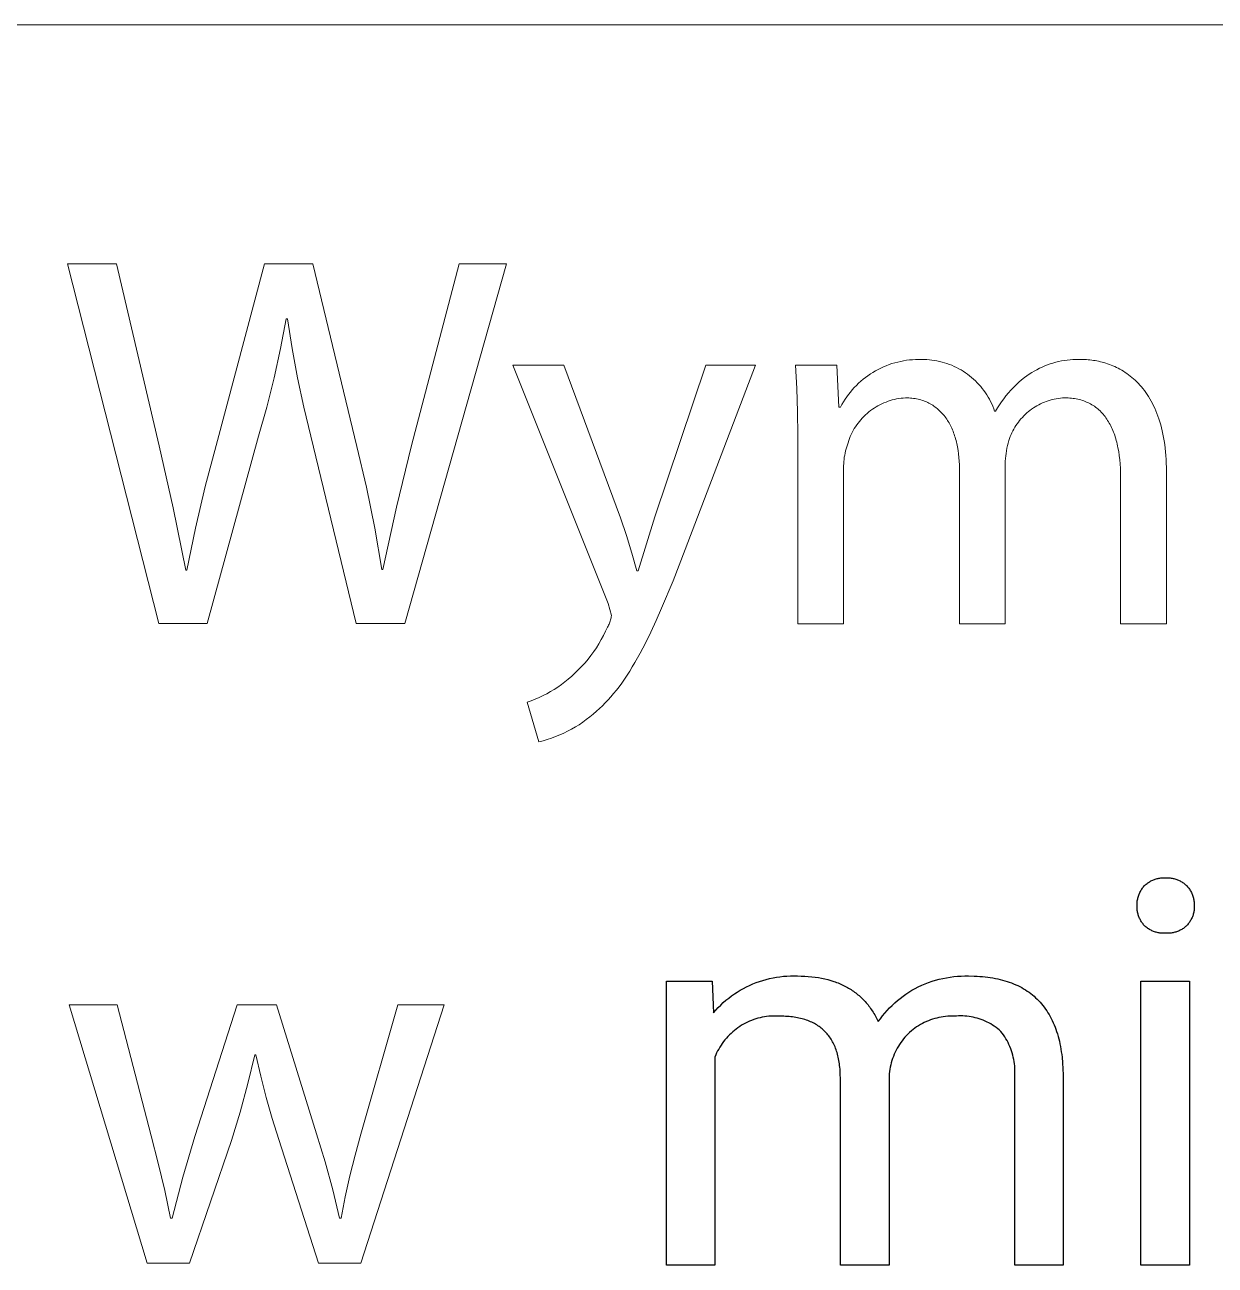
# Model space of a CAD drawing. Header units: millimetres. Extents: x 0 to 4030, y 0 to 2816.
# Drawn here: x 3694.8 to 3784.8, y 356.8 to 450.5 of the extents above; entities that cross this region are included whole.
import ezdxf

# ---------------------------------------------------------------- set-up
doc = ezdxf.new("R2010")
doc.units = ezdxf.units.MM
doc.header["$MEASUREMENT"] = 0
doc.layers.add('Domyślny', color=7, linetype='Continuous', true_color=0x000000)

msp = doc.modelspace()

# ---------------------------------------------------------------- linework, layer by layer
at = {"layer": 'Domyślny', "color": 18, "lineweight": 15, "true_color": 0x000000}
for p, q in [((4026.418, 450.533), (2507.181, 450.533)), ((3704.965, 405.279), (3698.054, 432.469)), ((3698.054, 432.469), (3701.771, 432.469)), ((3701.771, 432.469), (3704.992, 418.713)), ((3709.313, 418.753), (3712.95, 432.469)), ((3712.95, 432.469), (3716.614, 432.469)), ((3716.614, 432.469), (3719.929, 418.673)), ((3731.256, 432.469), (3723.553, 405.279)), ((3724.076, 418.753), (3727.659, 432.469)), ((3727.659, 432.469), (3731.256, 432.469)), ((3714.601, 428.308), (3714.168, 426.074)), ((3714.695, 428.308), (3714.601, 428.308)), ((3715.039, 426.076), (3714.695, 428.308)), ((3714.168, 426.074), (3713.674, 423.851)), ((3715.446, 423.854), (3715.039, 426.076)), ((3738.937, 406.809), (3731.716, 424.806)), ((3731.716, 424.806), (3735.582, 424.806)), ((3735.582, 424.806), (3739.863, 413.264)), ((3742.453, 413.345), (3746.331, 424.806)), ((3750.076, 424.806), (3744.761, 410.889)), ((3746.331, 424.806), (3750.076, 424.806)), ((3753.199, 423.051), (3753.101, 424.812)), ((3753.101, 424.812), (3756.214, 424.812)), ((3756.214, 424.812), (3756.362, 421.645)), ((3759.547, 424.591), (3759.754, 424.686)), ((3759.754, 424.686), (3759.963, 424.773)), ((3759.963, 424.773), (3760.176, 424.853)), ((3760.176, 424.853), (3760.391, 424.926)), ((3760.391, 424.926), (3760.609, 424.992)), ((3760.609, 424.992), (3760.828, 425.05)), ((3760.828, 425.05), (3761.049, 425.101)), ((3761.049, 425.101), (3761.272, 425.144)), ((3761.272, 425.144), (3761.497, 425.179)), ((3761.497, 425.179), (3761.722, 425.207)), ((3761.722, 425.207), (3761.948, 425.227)), ((3761.948, 425.227), (3762.175, 425.24)), ((3762.175, 425.24), (3762.402, 425.245)), ((3762.402, 425.245), (3762.629, 425.242)), ((3762.629, 425.242), (3762.825, 425.241)), ((3762.825, 425.241), (3763.02, 425.234)), ((3763.02, 425.234), (3763.215, 425.22)), ((3763.215, 425.22), (3763.409, 425.199)), ((3763.409, 425.199), (3763.602, 425.172)), ((3763.602, 425.172), (3763.794, 425.138)), ((3763.794, 425.138), (3763.986, 425.098)), ((3763.986, 425.098), (3764.175, 425.051)), ((3764.175, 425.051), (3764.363, 424.997)), ((3764.363, 424.997), (3764.549, 424.938)), ((3764.549, 424.938), (3764.733, 424.872)), ((3764.733, 424.872), (3764.914, 424.8)), ((3764.914, 424.8), (3765.093, 424.722)), ((3765.093, 424.722), (3765.269, 424.637)), ((3765.269, 424.637), (3765.443, 424.547)), ((3771.533, 424.573), (3771.732, 424.667)), ((3771.732, 424.667), (3771.934, 424.754)), ((3771.934, 424.754), (3772.14, 424.835)), ((3772.14, 424.835), (3772.347, 424.908)), ((3772.347, 424.908), (3772.557, 424.975)), ((3772.557, 424.975), (3772.77, 425.034)), ((3772.77, 425.034), (3772.984, 425.087)), ((3772.984, 425.087), (3773.2, 425.132)), ((3773.2, 425.132), (3773.417, 425.169)), ((3773.417, 425.169), (3773.635, 425.2)), ((3773.635, 425.2), (3773.854, 425.223)), ((3773.854, 425.223), (3774.074, 425.239)), ((3774.074, 425.239), (3774.294, 425.247)), ((3774.294, 425.247), (3774.515, 425.248)), ((3774.515, 425.248), (3774.735, 425.242)), ((3774.735, 425.242), (3774.856, 425.241)), ((3774.856, 425.241), (3774.98, 425.237)), ((3774.98, 425.237), (3775.105, 425.23)), ((3775.105, 425.23), (3775.231, 425.221)), ((3775.231, 425.221), (3775.359, 425.21)), ((3775.359, 425.21), (3775.488, 425.195)), ((3775.488, 425.195), (3775.618, 425.177)), ((3775.618, 425.177), (3775.75, 425.157)), ((3775.75, 425.157), (3775.882, 425.133)), ((3775.882, 425.133), (3776.015, 425.106)), ((3776.015, 425.106), (3776.148, 425.076)), ((3776.148, 425.076), (3776.282, 425.042)), ((3776.282, 425.042), (3776.417, 425.005)), ((3776.417, 425.005), (3776.552, 424.965)), ((3776.552, 424.965), (3776.687, 424.921)), ((3776.687, 424.921), (3776.822, 424.874)), ((3776.822, 424.874), (3776.957, 424.822)), ((3776.957, 424.822), (3777.092, 424.767)), ((3777.092, 424.767), (3777.227, 424.708)), ((3777.227, 424.708), (3777.361, 424.646)), ((3777.361, 424.646), (3777.495, 424.579)), ((3713.674, 423.851), (3713.121, 421.643)), ((3715.918, 421.645), (3715.446, 423.854)), ((3758.033, 423.597), (3758.207, 423.743)), ((3758.207, 423.743), (3758.385, 423.883)), ((3758.385, 423.883), (3758.569, 424.018)), ((3758.569, 424.018), (3758.756, 424.146)), ((3758.756, 424.146), (3758.948, 424.267)), ((3758.948, 424.267), (3759.144, 424.382)), ((3759.144, 424.382), (3759.344, 424.49)), ((3759.344, 424.49), (3759.547, 424.591)), ((3765.443, 424.547), (3765.613, 424.451)), ((3765.613, 424.451), (3765.779, 424.35)), ((3765.779, 424.35), (3765.942, 424.242)), ((3765.942, 424.242), (3766.102, 424.129)), ((3766.102, 424.129), (3766.257, 424.011)), ((3766.257, 424.011), (3766.409, 423.888)), ((3766.409, 423.888), (3766.556, 423.759)), ((3766.556, 423.759), (3766.698, 423.626)), ((3769.979, 423.516), (3770.193, 423.698)), ((3770.193, 423.698), (3770.413, 423.873)), ((3770.413, 423.873), (3770.59, 424.005)), ((3770.59, 424.005), (3770.771, 424.131)), ((3770.771, 424.131), (3770.955, 424.251)), ((3770.955, 424.251), (3771.144, 424.365)), ((3771.144, 424.365), (3771.337, 424.472)), ((3771.337, 424.472), (3771.533, 424.573)), ((3777.495, 424.579), (3777.628, 424.508)), ((3777.628, 424.508), (3777.761, 424.432)), ((3777.761, 424.432), (3777.893, 424.353)), ((3777.893, 424.353), (3778.023, 424.269)), ((3778.023, 424.269), (3778.153, 424.181)), ((3778.153, 424.181), (3778.282, 424.088)), ((3778.282, 424.088), (3778.409, 423.991)), ((3778.409, 423.991), (3778.534, 423.889)), ((3778.534, 423.889), (3778.659, 423.782)), ((3778.659, 423.782), (3778.781, 423.671)), ((3753.252, 421.288), (3753.199, 423.051)), ((3757.104, 422.603), (3757.244, 422.782)), ((3757.244, 422.782), (3757.391, 422.955)), ((3757.391, 422.955), (3757.543, 423.124)), ((3757.543, 423.124), (3757.701, 423.287)), ((3757.701, 423.287), (3757.864, 423.445)), ((3757.864, 423.445), (3758.033, 423.597)), ((3766.698, 423.626), (3766.836, 423.488)), ((3766.836, 423.488), (3766.969, 423.345)), ((3766.969, 423.345), (3767.098, 423.198)), ((3767.098, 423.198), (3767.221, 423.046)), ((3767.221, 423.046), (3767.339, 422.89)), ((3767.339, 422.89), (3767.452, 422.731)), ((3769.189, 422.717), (3769.376, 422.927)), ((3769.376, 422.927), (3769.571, 423.13)), ((3769.571, 423.13), (3769.772, 423.326)), ((3769.772, 423.326), (3769.979, 423.516)), ((3778.781, 423.671), (3778.902, 423.554)), ((3778.902, 423.554), (3779.021, 423.433)), ((3779.021, 423.433), (3779.138, 423.306)), ((3779.138, 423.306), (3779.252, 423.175)), ((3779.252, 423.175), (3779.365, 423.038)), ((3779.365, 423.038), (3779.475, 422.896)), ((3779.475, 422.896), (3779.583, 422.749)), ((3779.583, 422.749), (3779.688, 422.596)), ((3756.496, 421.645), (3756.605, 421.845)), ((3756.605, 421.845), (3756.72, 422.041)), ((3756.72, 422.041), (3756.841, 422.232)), ((3756.841, 422.232), (3756.969, 422.42)), ((3756.969, 422.42), (3757.104, 422.603)), ((3759.48, 421.822), (3759.332, 421.743)), ((3759.631, 421.896), (3759.48, 421.822)), ((3759.784, 421.964), (3759.631, 421.896)), ((3759.939, 422.027), (3759.784, 421.964)), ((3760.097, 422.085), (3759.939, 422.027)), ((3760.256, 422.137), (3760.097, 422.085)), ((3760.417, 422.183), (3760.256, 422.137)), ((3760.58, 422.224), (3760.417, 422.183)), ((3760.743, 422.26), (3760.58, 422.224)), ((3760.908, 422.289), (3760.743, 422.26)), ((3761.074, 422.313), (3760.908, 422.289)), ((3761.241, 422.331), (3761.074, 422.313)), ((3761.408, 422.343), (3761.241, 422.331)), ((3761.534, 422.341), (3761.408, 422.343)), ((3761.658, 422.336), (3761.534, 422.341)), ((3761.781, 422.328), (3761.658, 422.336)), ((3761.901, 422.317), (3761.781, 422.328)), ((3762.019, 422.302), (3761.901, 422.317)), ((3762.135, 422.284), (3762.019, 422.302)), ((3762.249, 422.264), (3762.135, 422.284)), ((3762.362, 422.24), (3762.249, 422.264)), ((3762.472, 422.213), (3762.362, 422.24)), ((3762.581, 422.182), (3762.472, 422.213)), ((3762.687, 422.149), (3762.581, 422.182)), ((3762.791, 422.113), (3762.687, 422.149)), ((3762.894, 422.074), (3762.791, 422.113)), ((3762.994, 422.033), (3762.894, 422.074)), ((3763.093, 421.988), (3762.994, 422.033)), ((3763.189, 421.94), (3763.093, 421.988)), ((3763.284, 421.89), (3763.189, 421.94)), ((3763.376, 421.837), (3763.284, 421.89)), ((3763.467, 421.781), (3763.376, 421.837)), ((3767.452, 422.731), (3767.559, 422.568)), ((3767.559, 422.568), (3767.66, 422.401)), ((3767.66, 422.401), (3767.756, 422.231)), ((3767.756, 422.231), (3767.846, 422.057)), ((3767.846, 422.057), (3767.93, 421.881)), ((3767.93, 421.881), (3768.008, 421.702)), ((3768.366, 421.58), (3768.515, 421.818)), ((3768.515, 421.818), (3768.672, 422.052)), ((3768.672, 422.052), (3768.837, 422.279)), ((3768.837, 422.279), (3769.009, 422.501)), ((3769.009, 422.501), (3769.189, 422.717)), ((3771.483, 421.818), (3771.345, 421.743)), ((3771.622, 421.889), (3771.483, 421.818)), ((3771.765, 421.954), (3771.622, 421.889)), ((3771.909, 422.015), (3771.765, 421.954)), ((3772.055, 422.071), (3771.909, 422.015)), ((3772.203, 422.122), (3772.055, 422.071)), ((3772.353, 422.168), (3772.203, 422.122)), ((3772.504, 422.209), (3772.353, 422.168)), ((3772.657, 422.244), (3772.504, 422.209)), ((3772.811, 422.274), (3772.657, 422.244)), ((3772.965, 422.3), (3772.811, 422.274)), ((3773.121, 422.319), (3772.965, 422.3)), ((3773.277, 422.334), (3773.121, 422.319)), ((3773.433, 422.343), (3773.277, 422.334)), ((3773.567, 422.341), (3773.433, 422.343)), ((3773.698, 422.336), (3773.567, 422.341)), ((3773.827, 422.328), (3773.698, 422.336)), ((3773.954, 422.317), (3773.827, 422.328)), ((3774.079, 422.302), (3773.954, 422.317)), ((3774.201, 422.284), (3774.079, 422.302)), ((3774.322, 422.263), (3774.201, 422.284)), ((3774.44, 422.238), (3774.322, 422.263)), ((3774.556, 422.211), (3774.44, 422.238)), ((3774.67, 422.18), (3774.556, 422.211)), ((3774.781, 422.146), (3774.67, 422.18)), ((3774.891, 422.109), (3774.781, 422.146)), ((3774.998, 422.069), (3774.891, 422.109)), ((3775.103, 422.026), (3774.998, 422.069)), ((3775.206, 421.979), (3775.103, 422.026)), ((3775.307, 421.93), (3775.206, 421.979)), ((3775.406, 421.878), (3775.307, 421.93)), ((3775.503, 421.822), (3775.406, 421.878)), ((3775.597, 421.764), (3775.503, 421.822)), ((3779.688, 422.596), (3779.79, 422.437)), ((3779.79, 422.437), (3779.89, 422.273)), ((3779.89, 422.273), (3779.987, 422.103)), ((3779.987, 422.103), (3780.08, 421.928)), ((3780.08, 421.928), (3780.171, 421.747)), ((3713.121, 421.643), (3712.508, 419.451)), ((3716.453, 419.451), (3715.918, 421.645)), ((3753.262, 419.525), (3753.252, 421.288)), ((3756.362, 421.645), (3756.496, 421.645)), ((3758.265, 420.938), (3758.149, 420.817)), ((3758.386, 421.054), (3758.265, 420.938)), ((3758.51, 421.167), (3758.386, 421.054)), ((3758.639, 421.274), (3758.51, 421.167)), ((3758.771, 421.378), (3758.639, 421.274)), ((3758.906, 421.476), (3758.771, 421.378)), ((3759.045, 421.57), (3758.906, 421.476)), ((3759.187, 421.659), (3759.045, 421.57)), ((3759.332, 421.743), (3759.187, 421.659)), ((3763.556, 421.723), (3763.467, 421.781)), ((3763.642, 421.662), (3763.556, 421.723)), ((3763.727, 421.598), (3763.642, 421.662)), ((3763.81, 421.532), (3763.727, 421.598)), ((3763.89, 421.463), (3763.81, 421.532)), ((3763.969, 421.391), (3763.89, 421.463)), ((3764.046, 421.317), (3763.969, 421.391)), ((3764.121, 421.241), (3764.046, 421.317)), ((3764.193, 421.162), (3764.121, 421.241)), ((3764.264, 421.081), (3764.193, 421.162)), ((3764.333, 420.997), (3764.264, 421.081)), ((3764.4, 420.911), (3764.333, 420.997)), ((3764.465, 420.823), (3764.4, 420.911)), ((3768.008, 421.702), (3768.08, 421.52)), ((3768.08, 421.52), (3768.145, 421.337)), ((3768.145, 421.337), (3768.226, 421.337)), ((3768.226, 421.337), (3768.366, 421.58)), ((3770.354, 420.983), (3770.245, 420.87)), ((3770.466, 421.092), (3770.354, 420.983)), ((3770.582, 421.198), (3770.466, 421.092)), ((3770.701, 421.299), (3770.582, 421.198)), ((3770.823, 421.397), (3770.701, 421.299)), ((3770.949, 421.49), (3770.823, 421.397)), ((3771.078, 421.579), (3770.949, 421.49)), ((3771.21, 421.663), (3771.078, 421.579)), ((3771.345, 421.743), (3771.21, 421.663)), ((3775.689, 421.703), (3775.597, 421.764)), ((3775.779, 421.638), (3775.689, 421.703)), ((3775.867, 421.571), (3775.779, 421.638)), ((3775.953, 421.501), (3775.867, 421.571)), ((3776.037, 421.428), (3775.953, 421.501)), ((3776.119, 421.352), (3776.037, 421.428)), ((3776.198, 421.273), (3776.119, 421.352)), ((3776.275, 421.191), (3776.198, 421.273)), ((3776.351, 421.107), (3776.275, 421.191)), ((3776.424, 421.02), (3776.351, 421.107)), ((3776.495, 420.93), (3776.424, 421.02)), ((3776.564, 420.837), (3776.495, 420.93)), ((3780.171, 421.747), (3780.258, 421.56)), ((3780.258, 421.56), (3780.342, 421.366)), ((3780.342, 421.366), (3780.422, 421.167)), ((3780.422, 421.167), (3780.499, 420.962)), ((3780.499, 420.962), (3780.571, 420.75)), ((3757.544, 420.016), (3757.46, 419.871)), ((3757.633, 420.158), (3757.544, 420.016)), ((3757.727, 420.297), (3757.633, 420.158)), ((3757.826, 420.433), (3757.727, 420.297)), ((3757.929, 420.565), (3757.826, 420.433)), ((3758.037, 420.693), (3757.929, 420.565)), ((3758.149, 420.817), (3758.037, 420.693)), ((3764.528, 420.733), (3764.465, 420.823)), ((3764.588, 420.64), (3764.528, 420.733)), ((3764.647, 420.545), (3764.588, 420.64)), ((3764.704, 420.448), (3764.647, 420.545)), ((3764.759, 420.349), (3764.704, 420.448)), ((3764.812, 420.248), (3764.759, 420.349)), ((3764.863, 420.144), (3764.812, 420.248)), ((3764.912, 420.039), (3764.863, 420.144)), ((3764.959, 419.932), (3764.912, 420.039)), ((3769.603, 419.984), (3769.529, 419.846)), ((3769.682, 420.12), (3769.603, 419.984)), ((3769.765, 420.252), (3769.682, 420.12)), ((3769.852, 420.382), (3769.765, 420.252)), ((3769.944, 420.509), (3769.852, 420.382)), ((3770.041, 420.633), (3769.944, 420.509)), ((3770.141, 420.753), (3770.041, 420.633)), ((3770.245, 420.87), (3770.141, 420.753)), ((3776.63, 420.741), (3776.564, 420.837)), ((3776.695, 420.643), (3776.63, 420.741)), ((3776.758, 420.541), (3776.695, 420.643)), ((3776.818, 420.438), (3776.758, 420.541)), ((3776.877, 420.331), (3776.818, 420.438)), ((3776.933, 420.222), (3776.877, 420.331)), ((3776.987, 420.11), (3776.933, 420.222)), ((3777.039, 419.996), (3776.987, 420.11)), ((3777.089, 419.878), (3777.039, 419.996)), ((3780.571, 420.75), (3780.64, 420.532)), ((3780.64, 420.532), (3780.705, 420.308)), ((3780.705, 420.308), (3780.766, 420.077)), ((3780.766, 420.077), (3780.823, 419.839)), ((3712.508, 419.451), (3708.629, 405.279)), ((3719.875, 405.279), (3716.453, 419.451)), ((3753.262, 405.272), (3753.262, 419.525)), ((3757.118, 419.107), (3757.066, 418.948)), ((3757.176, 419.264), (3757.118, 419.107)), ((3757.239, 419.42), (3757.176, 419.264)), ((3757.308, 419.573), (3757.239, 419.42)), ((3757.381, 419.723), (3757.308, 419.573)), ((3757.46, 419.871), (3757.381, 419.723)), ((3765.004, 419.822), (3764.959, 419.932)), ((3765.047, 419.711), (3765.004, 419.822)), ((3765.088, 419.598), (3765.047, 419.711)), ((3765.127, 419.483), (3765.088, 419.598)), ((3765.164, 419.366), (3765.127, 419.483)), ((3765.199, 419.248), (3765.164, 419.366)), ((3765.232, 419.127), (3765.199, 419.248)), ((3765.263, 419.005), (3765.232, 419.127)), ((3765.292, 418.881), (3765.263, 419.005)), ((3769.232, 419.122), (3769.176, 418.93)), ((3769.282, 419.271), (3769.232, 419.122)), ((3769.336, 419.418), (3769.282, 419.271)), ((3769.396, 419.563), (3769.336, 419.418)), ((3769.46, 419.705), (3769.396, 419.563)), ((3769.529, 419.846), (3769.46, 419.705)), ((3777.137, 419.759), (3777.089, 419.878)), ((3777.183, 419.636), (3777.137, 419.759)), ((3777.227, 419.512), (3777.183, 419.636)), ((3777.269, 419.384), (3777.227, 419.512)), ((3777.308, 419.254), (3777.269, 419.384)), ((3777.346, 419.122), (3777.308, 419.254)), ((3777.382, 418.987), (3777.346, 419.122)), ((3780.823, 419.839), (3780.876, 419.595)), ((3780.876, 419.595), (3780.924, 419.345)), ((3780.924, 419.345), (3780.967, 419.087)), ((3780.967, 419.087), (3781.006, 418.823)), ((3704.992, 418.713), (3706.06, 414.029)), ((3708.478, 415.631), (3709.313, 418.753)), ((3719.929, 418.673), (3720.656, 415.588)), ((3722.928, 414.07), (3724.076, 418.753)), ((3756.845, 418.17), (3756.814, 418.013)), ((3756.881, 418.326), (3756.845, 418.17)), ((3756.922, 418.481), (3756.881, 418.326)), ((3756.968, 418.635), (3756.922, 418.481)), ((3757.02, 418.787), (3756.968, 418.635)), ((3757.066, 418.948), (3757.02, 418.787)), ((3765.319, 418.756), (3765.292, 418.881)), ((3765.344, 418.629), (3765.319, 418.756)), ((3765.388, 418.37), (3765.344, 418.629)), ((3765.424, 418.105), (3765.388, 418.37)), ((3765.452, 417.834), (3765.424, 418.105)), ((3769.014, 418.147), (3768.989, 417.949)), ((3769.045, 418.345), (3769.014, 418.147)), ((3769.083, 418.541), (3769.045, 418.345)), ((3769.127, 418.736), (3769.083, 418.541)), ((3769.176, 418.93), (3769.127, 418.736)), ((3777.415, 418.85), (3777.382, 418.987)), ((3777.447, 418.71), (3777.415, 418.85)), ((3777.476, 418.568), (3777.447, 418.71)), ((3777.529, 418.276), (3777.476, 418.568)), ((3777.573, 417.975), (3777.529, 418.276)), ((3781.006, 418.823), (3781.04, 418.551)), ((3781.04, 418.551), (3781.069, 418.273)), ((3781.069, 418.273), (3781.093, 417.988)), ((3756.742, 417.376), (3756.737, 417.216)), ((3756.737, 417.216), (3756.738, 417.055)), ((3756.752, 417.536), (3756.742, 417.376)), ((3756.768, 417.696), (3756.752, 417.536)), ((3756.788, 417.855), (3756.768, 417.696)), ((3756.814, 418.013), (3756.788, 417.855)), ((3765.472, 417.557), (3765.452, 417.834)), ((3765.484, 417.275), (3765.472, 417.557)), ((3765.488, 416.988), (3765.484, 417.275)), ((3768.957, 417.55), (3768.951, 417.351)), ((3768.951, 417.351), (3768.951, 405.272)), ((3768.97, 417.75), (3768.957, 417.55)), ((3768.989, 417.949), (3768.97, 417.75)), ((3777.609, 417.664), (3777.573, 417.975)), ((3777.638, 417.344), (3777.609, 417.664)), ((3777.658, 417.015), (3777.638, 417.344)), ((3781.093, 417.988), (3781.112, 417.695)), ((3781.112, 417.695), (3781.125, 417.395)), ((3781.125, 417.395), (3781.134, 417.088)), ((3756.738, 417.055), (3756.738, 405.272)), ((3765.488, 405.272), (3765.488, 416.988)), ((3777.67, 416.677), (3777.658, 417.015)), ((3777.674, 416.331), (3777.67, 416.677)), ((3777.674, 405.272), (3777.674, 416.331)), ((3781.134, 417.088), (3781.136, 416.774)), ((3781.136, 416.774), (3781.136, 405.272)), ((3707.735, 412.485), (3708.478, 415.631)), ((3720.656, 415.588), (3721.287, 412.482)), ((3706.06, 414.029), (3707.005, 409.318)), ((3721.902, 409.359), (3722.928, 414.07)), ((3707.086, 409.318), (3707.735, 412.485)), ((3721.287, 412.482), (3721.821, 409.359)), ((3739.863, 413.264), (3740.312, 411.946)), ((3741.191, 409.278), (3742.453, 413.345)), ((3740.312, 411.946), (3740.728, 410.617)), ((3740.728, 410.617), (3741.111, 409.278)), ((3744.761, 410.889), (3743.84, 408.526)), ((3707.005, 409.318), (3707.086, 409.318)), ((3721.821, 409.359), (3721.902, 409.359)), ((3741.111, 409.278), (3741.191, 409.278)), ((3743.84, 408.526), (3742.977, 406.447)), ((3739.178, 405.883), (3738.937, 406.809)), ((3739.166, 405.801), (3739.178, 405.883)), ((3742.977, 406.447), (3742.562, 405.507)), ((3708.629, 405.279), (3704.965, 405.279)), ((3723.553, 405.279), (3719.875, 405.279)), ((3738.746, 404.701), (3738.896, 405.024)), ((3738.896, 405.024), (3738.935, 405.097)), ((3738.935, 405.097), (3738.972, 405.171)), ((3738.972, 405.171), (3739.006, 405.246)), ((3739.006, 405.246), (3739.037, 405.323)), ((3739.037, 405.323), (3739.065, 405.401)), ((3739.065, 405.401), (3739.091, 405.479)), ((3739.091, 405.479), (3739.114, 405.559)), ((3739.114, 405.559), (3739.134, 405.639)), ((3739.134, 405.639), (3739.152, 405.72)), ((3739.152, 405.72), (3739.166, 405.801)), ((3742.562, 405.507), (3742.154, 404.629)), ((3756.738, 405.272), (3753.262, 405.272)), ((3768.951, 405.272), (3765.488, 405.272)), ((3781.136, 405.272), (3777.674, 405.272)), ((3738.233, 403.764), (3738.414, 404.071)), ((3738.414, 404.071), (3738.585, 404.383)), ((3738.585, 404.383), (3738.746, 404.701)), ((3742.154, 404.629), (3741.753, 403.811)), ((3737.632, 402.881), (3737.842, 403.169)), ((3737.842, 403.169), (3738.042, 403.463)), ((3738.042, 403.463), (3738.233, 403.764)), ((3741.753, 403.811), (3741.356, 403.049)), ((3736.947, 402.061), (3737.184, 402.327)), ((3737.184, 402.327), (3737.413, 402.6)), ((3737.413, 402.6), (3737.632, 402.881)), ((3740.96, 402.342), (3740.762, 402.007)), ((3741.356, 403.049), (3740.96, 402.342)), ((3735.917, 401.078), (3736.187, 401.311)), ((3736.187, 401.311), (3736.448, 401.553)), ((3736.448, 401.553), (3736.702, 401.803)), ((3736.702, 401.803), (3736.947, 402.061)), ((3740.364, 401.375), (3740.164, 401.077)), ((3740.563, 401.685), (3740.364, 401.375)), ((3740.762, 402.007), (3740.563, 401.685)), ((3734.585, 400.144), (3734.864, 400.312)), ((3734.864, 400.312), (3735.137, 400.49)), ((3735.137, 400.49), (3735.404, 400.677)), ((3735.404, 400.677), (3735.664, 400.873)), ((3735.664, 400.873), (3735.917, 401.078)), ((3739.555, 400.249), (3739.349, 399.994)), ((3739.76, 400.514), (3739.555, 400.249)), ((3739.963, 400.79), (3739.76, 400.514)), ((3740.164, 401.077), (3739.963, 400.79)), ((3732.804, 399.347), (3733.111, 399.454)), ((3733.689, 396.354), (3732.804, 399.347)), ((3733.111, 399.454), (3733.415, 399.571)), ((3733.415, 399.571), (3733.715, 399.699)), ((3733.715, 399.699), (3734.01, 399.838)), ((3734.01, 399.838), (3734.3, 399.986)), ((3734.3, 399.986), (3734.585, 400.144)), ((3738.928, 399.514), (3738.714, 399.288)), ((3739.14, 399.749), (3738.928, 399.514)), ((3739.349, 399.994), (3739.14, 399.749)), ((3737.803, 398.441), (3737.547, 398.228)), ((3738.051, 398.662), (3737.803, 398.441)), ((3738.276, 398.863), (3738.051, 398.662)), ((3738.496, 399.071), (3738.276, 398.863)), ((3738.714, 399.288), (3738.496, 399.071)), ((3736.455, 397.469), (3736.167, 397.303)), ((3736.738, 397.644), (3736.455, 397.469)), ((3737.014, 397.83), (3736.738, 397.644)), ((3737.284, 398.024), (3737.014, 397.83)), ((3737.547, 398.228), (3737.284, 398.024)), ((3734.332, 396.526), (3734.012, 396.435)), ((3734.648, 396.629), (3734.332, 396.526)), ((3734.961, 396.743), (3734.648, 396.629)), ((3735.27, 396.867), (3734.961, 396.743)), ((3735.574, 397.002), (3735.27, 396.867)), ((3735.873, 397.147), (3735.574, 397.002)), ((3736.167, 397.303), (3735.873, 397.147)), ((3734.012, 396.435), (3733.689, 396.354)), ((3704.075, 356.958), (3698.184, 376.485)), ((3698.184, 376.485), (3701.821, 376.485)), ((3701.821, 376.485), (3704.384, 366.567)), ((3707.699, 366.527), (3710.893, 376.485)), ((3710.893, 376.485), (3713.872, 376.485)), ((3713.872, 376.485), (3716.892, 366.728)), ((3720.247, 366.688), (3723.025, 376.485)), ((3726.541, 376.485), (3720.247, 356.958)), ((3723.025, 376.485), (3726.541, 376.485)), ((3712.222, 372.7), (3711.706, 370.524)), ((3712.302, 372.7), (3712.222, 372.7)), ((3712.67, 371.08), (3712.302, 372.7)), ((3711.706, 370.524), (3711.115, 368.367)), ((3713.081, 369.469), (3712.67, 371.08)), ((3713.536, 367.871), (3713.081, 369.469)), ((3711.115, 368.367), (3710.45, 366.232)), ((3714.034, 366.285), (3713.536, 367.871)), ((3704.384, 366.567), (3704.928, 364.508)), ((3706.78, 363.455), (3707.699, 366.527)), ((3716.892, 366.728), (3717.535, 364.62)), ((3719.809, 365.12), (3720.247, 366.688)), ((3710.45, 366.232), (3707.296, 356.958)), ((3717.026, 356.958), (3714.034, 366.285)), ((3719.415, 363.541), (3719.809, 365.12)), ((3704.928, 364.508), (3705.42, 362.437)), ((3717.535, 364.62), (3718.116, 362.495)), ((3705.968, 360.353), (3706.78, 363.455)), ((3719.064, 361.952), (3719.415, 363.541)), ((3705.42, 362.437), (3705.86, 360.353)), ((3718.116, 362.495), (3718.637, 360.353)), ((3718.758, 360.353), (3719.064, 361.952)), ((3705.86, 360.353), (3705.968, 360.353)), ((3718.637, 360.353), (3718.758, 360.353)), ((3707.296, 356.958), (3704.075, 356.958)), ((3720.247, 356.958), (3717.026, 356.958))]:
    msp.add_line(p, q, dxfattribs=at)
at = {"layer": 'Domyślny'}
for p, q in [((3779.279, 385.22), (3779.322, 385.281)), ((3779.322, 385.281), (3779.366, 385.34)), ((3779.366, 385.34), (3779.412, 385.399)), ((3779.412, 385.399), (3779.46, 385.455)), ((3779.46, 385.455), (3779.511, 385.505)), ((3779.511, 385.505), (3779.563, 385.553)), ((3779.563, 385.553), (3779.617, 385.6)), ((3779.617, 385.6), (3779.672, 385.644)), ((3779.672, 385.644), (3779.729, 385.687)), ((3779.729, 385.687), (3779.788, 385.728)), ((3779.788, 385.728), (3779.847, 385.766)), ((3779.847, 385.766), (3779.909, 385.803)), ((3779.909, 385.803), (3779.971, 385.837)), ((3779.971, 385.837), (3780.035, 385.869)), ((3780.035, 385.869), (3780.099, 385.899)), ((3780.099, 385.899), (3780.165, 385.926)), ((3780.165, 385.926), (3780.231, 385.952)), ((3780.231, 385.952), (3780.299, 385.974)), ((3780.299, 385.974), (3780.367, 385.995)), ((3780.367, 385.995), (3780.436, 386.013)), ((3780.436, 386.013), (3780.505, 386.029)), ((3780.505, 386.029), (3780.575, 386.042)), ((3780.575, 386.042), (3780.645, 386.053)), ((3780.645, 386.053), (3780.716, 386.062)), ((3780.716, 386.062), (3780.787, 386.068)), ((3780.787, 386.068), (3780.858, 386.071)), ((3780.858, 386.071), (3780.929, 386.072)), ((3780.929, 386.072), (3781, 386.071)), ((3781, 386.071), (3781.071, 386.067)), ((3781.071, 386.067), (3781.142, 386.071)), ((3781.142, 386.071), (3781.214, 386.072)), ((3781.214, 386.072), (3781.285, 386.071)), ((3781.285, 386.071), (3781.357, 386.067)), ((3781.357, 386.067), (3781.428, 386.061)), ((3781.428, 386.061), (3781.499, 386.053)), ((3781.499, 386.053), (3781.569, 386.042)), ((3781.569, 386.042), (3781.64, 386.028)), ((3781.64, 386.028), (3781.709, 386.012)), ((3781.709, 386.012), (3781.778, 385.994)), ((3781.778, 385.994), (3781.847, 385.974)), ((3781.847, 385.974), (3781.914, 385.951)), ((3781.914, 385.951), (3781.981, 385.925)), ((3781.981, 385.925), (3782.047, 385.898)), ((3782.047, 385.898), (3782.112, 385.868)), ((3782.112, 385.868), (3782.176, 385.836)), ((3782.176, 385.836), (3782.239, 385.802)), ((3782.239, 385.802), (3782.3, 385.766)), ((3782.3, 385.766), (3782.361, 385.727)), ((3782.361, 385.727), (3782.419, 385.687)), ((3782.419, 385.687), (3782.477, 385.644)), ((3782.477, 385.644), (3782.533, 385.6)), ((3782.533, 385.6), (3782.587, 385.553)), ((3782.587, 385.553), (3782.64, 385.505)), ((3782.64, 385.505), (3782.691, 385.455)), ((3782.691, 385.455), (3782.74, 385.399)), ((3782.74, 385.399), (3782.787, 385.341)), ((3782.787, 385.341), (3782.831, 385.282)), ((3782.831, 385.282), (3782.874, 385.221)), ((3778.929, 384.252), (3778.938, 384.325)), ((3778.938, 384.325), (3778.95, 384.399)), ((3778.95, 384.399), (3778.964, 384.472)), ((3778.964, 384.472), (3778.981, 384.544)), ((3778.981, 384.544), (3779, 384.616)), ((3779, 384.616), (3779.022, 384.687)), ((3779.022, 384.687), (3779.046, 384.757)), ((3779.046, 384.757), (3779.072, 384.826)), ((3779.072, 384.826), (3779.101, 384.895)), ((3779.101, 384.895), (3779.132, 384.962)), ((3779.132, 384.962), (3779.166, 385.028)), ((3779.166, 385.028), (3779.202, 385.093)), ((3779.202, 385.093), (3779.239, 385.157)), ((3779.239, 385.157), (3779.279, 385.22)), ((3782.874, 385.221), (3782.915, 385.158)), ((3782.915, 385.158), (3782.953, 385.095)), ((3782.953, 385.095), (3782.989, 385.03)), ((3782.989, 385.03), (3783.023, 384.963)), ((3783.023, 384.963), (3783.055, 384.896)), ((3783.055, 384.896), (3783.084, 384.828)), ((3783.084, 384.828), (3783.111, 384.758)), ((3783.111, 384.758), (3783.136, 384.688)), ((3783.136, 384.688), (3783.158, 384.617)), ((3783.158, 384.617), (3783.177, 384.545)), ((3783.177, 384.545), (3783.195, 384.473)), ((3783.195, 384.473), (3783.209, 384.4)), ((3783.209, 384.4), (3783.221, 384.326)), ((3783.221, 384.326), (3783.231, 384.253)), ((3778.915, 383.885), (3778.917, 383.955)), ((3778.917, 383.815), (3778.915, 383.885)), ((3778.916, 384.03), (3778.918, 384.104)), ((3778.917, 383.955), (3778.916, 384.03)), ((3778.92, 383.745), (3778.917, 383.815)), ((3778.918, 384.104), (3778.922, 384.178)), ((3778.926, 383.675), (3778.92, 383.745)), ((3778.922, 384.178), (3778.929, 384.252)), ((3778.935, 383.605), (3778.926, 383.675)), ((3778.945, 383.536), (3778.935, 383.605)), ((3778.958, 383.467), (3778.945, 383.536)), ((3778.973, 383.398), (3778.958, 383.467)), ((3778.991, 383.33), (3778.973, 383.398)), ((3783.185, 383.397), (3783.167, 383.329)), ((3783.201, 383.466), (3783.185, 383.397)), ((3783.214, 383.535), (3783.201, 383.466)), ((3783.225, 383.604), (3783.214, 383.535)), ((3783.233, 383.674), (3783.225, 383.604)), ((3783.231, 384.253), (3783.238, 384.178)), ((3783.239, 383.744), (3783.233, 383.674)), ((3783.238, 384.178), (3783.242, 384.104)), ((3783.243, 383.815), (3783.239, 383.744)), ((3783.242, 384.104), (3783.244, 384.03)), ((3783.244, 384.03), (3783.243, 383.955)), ((3783.243, 383.955), (3783.244, 383.885)), ((3783.244, 383.885), (3783.243, 383.815)), ((3779.011, 383.263), (3778.991, 383.33)), ((3779.033, 383.196), (3779.011, 383.263)), ((3779.057, 383.13), (3779.033, 383.196)), ((3779.083, 383.065), (3779.057, 383.13)), ((3779.112, 383.001), (3779.083, 383.065)), ((3779.142, 382.938), (3779.112, 383.001)), ((3779.175, 382.876), (3779.142, 382.938)), ((3779.21, 382.815), (3779.175, 382.876)), ((3779.247, 382.755), (3779.21, 382.815)), ((3779.286, 382.697), (3779.247, 382.755)), ((3779.327, 382.639), (3779.286, 382.697)), ((3779.369, 382.584), (3779.327, 382.639)), ((3779.414, 382.529), (3779.369, 382.584)), ((3779.46, 382.477), (3779.414, 382.529)), ((3779.511, 382.428), (3779.46, 382.477)), ((3782.691, 382.477), (3782.639, 382.428)), ((3782.738, 382.529), (3782.691, 382.477)), ((3782.783, 382.583), (3782.738, 382.529)), ((3782.826, 382.639), (3782.783, 382.583)), ((3782.868, 382.696), (3782.826, 382.639)), ((3782.907, 382.754), (3782.868, 382.696)), ((3782.944, 382.813), (3782.907, 382.754)), ((3782.98, 382.874), (3782.944, 382.813)), ((3783.013, 382.936), (3782.98, 382.874)), ((3783.044, 382.999), (3783.013, 382.936)), ((3783.073, 383.064), (3783.044, 382.999)), ((3783.1, 383.129), (3783.073, 383.064)), ((3783.125, 383.195), (3783.1, 383.129)), ((3783.147, 383.261), (3783.125, 383.195)), ((3783.167, 383.329), (3783.147, 383.261)), ((3779.564, 382.381), (3779.511, 382.428)), ((3779.619, 382.336), (3779.564, 382.381)), ((3779.675, 382.293), (3779.619, 382.336)), ((3779.732, 382.251), (3779.675, 382.293)), ((3779.791, 382.212), (3779.732, 382.251)), ((3779.851, 382.175), (3779.791, 382.212)), ((3779.912, 382.139), (3779.851, 382.175)), ((3779.975, 382.106), (3779.912, 382.139)), ((3780.039, 382.075), (3779.975, 382.106)), ((3780.103, 382.046), (3780.039, 382.075)), ((3780.169, 382.02), (3780.103, 382.046)), ((3780.235, 381.995), (3780.169, 382.02)), ((3780.302, 381.973), (3780.235, 381.995)), ((3780.37, 381.953), (3780.302, 381.973)), ((3780.439, 381.936), (3780.37, 381.953)), ((3780.508, 381.921), (3780.439, 381.936)), ((3780.577, 381.908), (3780.508, 381.921)), ((3780.647, 381.898), (3780.577, 381.908)), ((3780.718, 381.89), (3780.647, 381.898)), ((3780.788, 381.884), (3780.718, 381.89)), ((3780.859, 381.881), (3780.788, 381.884)), ((3780.93, 381.88), (3780.859, 381.881)), ((3781, 381.882), (3780.93, 381.88)), ((3781.071, 381.886), (3781, 381.882)), ((3781.142, 381.882), (3781.071, 381.886)), ((3781.213, 381.88), (3781.142, 381.882)), ((3781.284, 381.881), (3781.213, 381.88)), ((3781.355, 381.885), (3781.284, 381.881)), ((3781.426, 381.89), (3781.355, 381.885)), ((3781.496, 381.898), (3781.426, 381.89)), ((3781.567, 381.909), (3781.496, 381.898)), ((3781.637, 381.922), (3781.567, 381.909)), ((3781.706, 381.937), (3781.637, 381.922)), ((3781.775, 381.954), (3781.706, 381.937)), ((3781.843, 381.974), (3781.775, 381.954)), ((3781.911, 381.996), (3781.843, 381.974)), ((3781.977, 382.021), (3781.911, 381.996)), ((3782.043, 382.047), (3781.977, 382.021)), ((3782.108, 382.076), (3782.043, 382.047)), ((3782.172, 382.107), (3782.108, 382.076)), ((3782.235, 382.14), (3782.172, 382.107)), ((3782.297, 382.175), (3782.235, 382.14)), ((3782.357, 382.212), (3782.297, 382.175)), ((3782.417, 382.252), (3782.357, 382.212)), ((3782.474, 382.293), (3782.417, 382.252)), ((3782.531, 382.336), (3782.474, 382.293)), ((3782.586, 382.381), (3782.531, 382.336)), ((3782.639, 382.428), (3782.586, 382.381)), ((3743.343, 356.798), (3743.343, 378.274)), ((3743.343, 378.274), (3746.803, 378.274)), ((3746.803, 378.274), (3746.901, 375.878)), ((3749.156, 377.709), (3749.392, 377.831)), ((3749.392, 377.831), (3749.631, 377.946)), ((3749.631, 377.946), (3749.875, 378.052)), ((3749.875, 378.052), (3750.122, 378.151)), ((3750.122, 378.151), (3750.371, 378.24)), ((3750.371, 378.24), (3750.624, 378.322)), ((3750.624, 378.322), (3750.88, 378.395)), ((3750.88, 378.395), (3751.137, 378.459)), ((3751.137, 378.459), (3751.397, 378.514)), ((3751.397, 378.514), (3751.659, 378.561)), ((3751.659, 378.561), (3751.922, 378.599)), ((3751.922, 378.599), (3752.186, 378.628)), ((3752.186, 378.628), (3752.45, 378.648)), ((3752.45, 378.648), (3752.716, 378.659)), ((3752.716, 378.659), (3752.981, 378.661)), ((3752.981, 378.661), (3753.247, 378.655)), ((3753.247, 378.655), (3753.525, 378.651)), ((3753.525, 378.651), (3753.797, 378.641)), ((3753.797, 378.641), (3754.063, 378.624)), ((3754.063, 378.624), (3754.324, 378.601)), ((3754.324, 378.601), (3754.579, 378.57)), ((3754.579, 378.57), (3754.829, 378.533)), ((3754.829, 378.533), (3755.073, 378.489)), ((3755.073, 378.489), (3755.311, 378.439)), ((3755.311, 378.439), (3755.544, 378.382)), ((3755.544, 378.382), (3755.771, 378.318)), ((3755.771, 378.318), (3755.993, 378.247)), ((3755.993, 378.247), (3756.102, 378.209)), ((3756.102, 378.209), (3756.209, 378.169)), ((3756.209, 378.169), (3756.315, 378.128)), ((3756.315, 378.128), (3756.42, 378.085)), ((3756.42, 378.085), (3756.523, 378.04)), ((3756.523, 378.04), (3756.625, 377.994)), ((3756.625, 377.994), (3756.725, 377.946)), ((3756.725, 377.946), (3756.824, 377.896)), ((3756.824, 377.896), (3756.921, 377.845)), ((3756.921, 377.845), (3757.018, 377.792)), ((3757.018, 377.792), (3757.112, 377.737)), ((3762.132, 377.703), (3762.382, 377.83)), ((3762.382, 377.83), (3762.635, 377.948)), ((3762.635, 377.948), (3762.893, 378.058)), ((3762.893, 378.058), (3763.154, 378.158)), ((3763.154, 378.158), (3763.418, 378.25)), ((3763.418, 378.25), (3763.686, 378.333)), ((3763.686, 378.333), (3763.956, 378.406)), ((3763.956, 378.406), (3764.228, 378.47)), ((3764.228, 378.47), (3764.502, 378.525)), ((3764.502, 378.525), (3764.779, 378.57)), ((3764.779, 378.57), (3765.056, 378.606)), ((3765.056, 378.606), (3765.335, 378.633)), ((3765.335, 378.633), (3765.614, 378.65)), ((3765.614, 378.65), (3765.894, 378.657)), ((3765.894, 378.657), (3766.174, 378.655)), ((3766.174, 378.655), (3766.607, 378.647)), ((3766.607, 378.647), (3766.818, 378.638)), ((3766.818, 378.638), (3767.027, 378.625)), ((3767.027, 378.625), (3767.231, 378.609)), ((3767.231, 378.609), (3767.433, 378.589)), ((3767.433, 378.589), (3767.631, 378.565)), ((3767.631, 378.565), (3767.825, 378.538)), ((3767.825, 378.538), (3768.016, 378.507)), ((3768.016, 378.507), (3768.204, 378.472)), ((3768.204, 378.472), (3768.389, 378.434)), ((3768.389, 378.434), (3768.57, 378.392)), ((3768.57, 378.392), (3768.748, 378.346)), ((3768.748, 378.346), (3768.922, 378.297)), ((3768.922, 378.297), (3769.093, 378.244)), ((3769.093, 378.244), (3769.26, 378.187)), ((3769.26, 378.187), (3769.425, 378.127)), ((3769.425, 378.127), (3769.585, 378.063)), ((3769.585, 378.063), (3769.743, 377.996)), ((3769.743, 377.996), (3769.897, 377.924)), ((3769.897, 377.924), (3770.048, 377.849)), ((3770.048, 377.849), (3770.195, 377.771)), ((3770.195, 377.771), (3770.339, 377.689)), ((3779.214, 356.798), (3779.214, 378.274)), ((3779.214, 378.274), (3782.872, 378.274)), ((3782.872, 378.274), (3782.872, 356.798)), ((3747.841, 376.814), (3748.047, 376.981)), ((3748.047, 376.981), (3748.259, 377.141)), ((3748.259, 377.141), (3748.476, 377.294)), ((3748.476, 377.294), (3748.698, 377.44)), ((3748.698, 377.44), (3748.925, 377.578)), ((3748.925, 377.578), (3749.156, 377.709)), ((3757.112, 377.737), (3757.206, 377.681)), ((3757.206, 377.681), (3757.298, 377.623)), ((3757.298, 377.623), (3757.388, 377.563)), ((3757.388, 377.563), (3757.477, 377.501)), ((3757.477, 377.501), (3757.565, 377.438)), ((3757.565, 377.438), (3757.651, 377.373)), ((3757.651, 377.373), (3757.736, 377.307)), ((3757.736, 377.307), (3757.82, 377.238)), ((3757.82, 377.238), (3757.902, 377.168)), ((3757.902, 377.168), (3757.983, 377.097)), ((3757.983, 377.097), (3758.062, 377.024)), ((3758.062, 377.024), (3758.14, 376.949)), ((3758.14, 376.949), (3758.217, 376.872)), ((3758.217, 376.872), (3758.292, 376.794)), ((3760.801, 376.792), (3761.01, 376.962)), ((3761.01, 376.962), (3761.224, 377.125)), ((3761.224, 377.125), (3761.444, 377.281)), ((3761.444, 377.281), (3761.668, 377.429)), ((3761.668, 377.429), (3761.898, 377.57)), ((3761.898, 377.57), (3762.132, 377.703)), ((3770.339, 377.689), (3770.479, 377.603)), ((3770.479, 377.603), (3770.616, 377.514)), ((3770.616, 377.514), (3770.75, 377.42)), ((3770.75, 377.42), (3770.881, 377.324)), ((3770.881, 377.324), (3771.008, 377.223)), ((3771.008, 377.223), (3771.131, 377.119)), ((3771.131, 377.119), (3771.252, 377.012)), ((3771.252, 377.012), (3771.369, 376.9)), ((3771.369, 376.9), (3771.482, 376.785)), ((3746.901, 375.878), (3747.076, 376.078)), ((3747.076, 376.078), (3747.258, 376.271)), ((3747.258, 376.271), (3747.446, 376.458)), ((3747.446, 376.458), (3747.641, 376.639)), ((3747.641, 376.639), (3747.841, 376.814)), ((3758.292, 376.794), (3758.366, 376.714)), ((3758.366, 376.714), (3758.438, 376.632)), ((3758.438, 376.632), (3758.509, 376.548)), ((3758.509, 376.548), (3758.579, 376.463)), ((3758.579, 376.463), (3758.647, 376.377)), ((3758.647, 376.377), (3758.713, 376.288)), ((3758.713, 376.288), (3758.779, 376.198)), ((3758.779, 376.198), (3758.843, 376.106)), ((3758.843, 376.106), (3758.905, 376.013)), ((3758.905, 376.013), (3758.966, 375.917)), ((3758.966, 375.917), (3759.026, 375.821)), ((3759.847, 375.844), (3760.025, 376.046)), ((3760.025, 376.046), (3760.21, 376.242)), ((3760.21, 376.242), (3760.401, 376.432)), ((3760.401, 376.432), (3760.598, 376.616)), ((3760.598, 376.616), (3760.801, 376.792)), ((3771.482, 376.785), (3771.592, 376.667)), ((3771.592, 376.667), (3771.699, 376.544)), ((3771.699, 376.544), (3771.802, 376.418)), ((3771.802, 376.418), (3771.902, 376.289)), ((3771.902, 376.289), (3771.999, 376.155)), ((3771.999, 376.155), (3772.092, 376.018)), ((3772.092, 376.018), (3772.182, 375.878)), ((3772.182, 375.878), (3772.269, 375.734)), ((3749.171, 375.009), (3749.026, 374.925)), ((3749.319, 375.088), (3749.171, 375.009)), ((3749.47, 375.162), (3749.319, 375.088)), ((3749.624, 375.231), (3749.47, 375.162)), ((3749.779, 375.295), (3749.624, 375.231)), ((3749.937, 375.353), (3749.779, 375.295)), ((3750.096, 375.406), (3749.937, 375.353)), ((3750.258, 375.453), (3750.096, 375.406)), ((3750.42, 375.495), (3750.258, 375.453)), ((3750.585, 375.531), (3750.42, 375.495)), ((3750.75, 375.561), (3750.585, 375.531)), ((3750.916, 375.586), (3750.75, 375.561)), ((3751.083, 375.605), (3750.916, 375.586)), ((3751.251, 375.618), (3751.083, 375.605)), ((3751.419, 375.626), (3751.251, 375.618)), ((3751.587, 375.628), (3751.419, 375.626)), ((3751.755, 375.623), (3751.587, 375.628)), ((3751.922, 375.614), (3751.755, 375.623)), ((3752.203, 375.609), (3751.922, 375.614)), ((3752.341, 375.603), (3752.203, 375.609)), ((3752.475, 375.595), (3752.341, 375.603)), ((3752.608, 375.585), (3752.475, 375.595)), ((3752.739, 375.572), (3752.608, 375.585)), ((3752.867, 375.557), (3752.739, 375.572)), ((3752.993, 375.54), (3752.867, 375.557)), ((3753.117, 375.521), (3752.993, 375.54)), ((3753.238, 375.499), (3753.117, 375.521)), ((3753.358, 375.475), (3753.238, 375.499)), ((3753.475, 375.448), (3753.358, 375.475)), ((3753.589, 375.42), (3753.475, 375.448)), ((3753.702, 375.389), (3753.589, 375.42)), ((3753.812, 375.356), (3753.702, 375.389)), ((3753.921, 375.32), (3753.812, 375.356)), ((3754.027, 375.282), (3753.921, 375.32)), ((3754.13, 375.242), (3754.027, 375.282)), ((3754.232, 375.2), (3754.13, 375.242)), ((3754.331, 375.155), (3754.232, 375.2)), ((3754.428, 375.108), (3754.331, 375.155)), ((3754.523, 375.059), (3754.428, 375.108)), ((3754.615, 375.007), (3754.523, 375.059)), ((3754.706, 374.953), (3754.615, 375.007)), ((3754.794, 374.897), (3754.706, 374.953)), ((3759.026, 375.821), (3759.085, 375.722)), ((3759.085, 375.722), (3759.142, 375.622)), ((3759.142, 375.622), (3759.251, 375.416)), ((3759.251, 375.416), (3759.355, 375.204)), ((3759.355, 375.204), (3759.512, 375.423)), ((3759.512, 375.423), (3759.676, 375.636)), ((3759.676, 375.636), (3759.847, 375.844)), ((3762.54, 374.976), (3762.396, 374.89)), ((3762.687, 375.057), (3762.54, 374.976)), ((3762.836, 375.132), (3762.687, 375.057)), ((3762.988, 375.203), (3762.836, 375.132)), ((3763.142, 375.268), (3762.988, 375.203)), ((3763.299, 375.328), (3763.142, 375.268)), ((3763.457, 375.382), (3763.299, 375.328)), ((3763.618, 375.431), (3763.457, 375.382)), ((3763.779, 375.474), (3763.618, 375.431)), ((3763.943, 375.512), (3763.779, 375.474)), ((3764.107, 375.543), (3763.943, 375.512)), ((3764.272, 375.57), (3764.107, 375.543)), ((3764.439, 375.59), (3764.272, 375.57)), ((3764.606, 375.605), (3764.439, 375.59)), ((3764.773, 375.613), (3764.606, 375.605)), ((3764.94, 375.616), (3764.773, 375.613)), ((3765.108, 375.614), (3764.94, 375.616)), ((3765.266, 375.627), (3765.108, 375.614)), ((3765.424, 375.634), (3765.266, 375.627)), ((3765.583, 375.637), (3765.424, 375.634)), ((3765.741, 375.633), (3765.583, 375.637)), ((3765.9, 375.624), (3765.741, 375.633)), ((3766.058, 375.61), (3765.9, 375.624)), ((3766.215, 375.591), (3766.058, 375.61)), ((3766.372, 375.565), (3766.215, 375.591)), ((3766.528, 375.535), (3766.372, 375.565)), ((3766.682, 375.499), (3766.528, 375.535)), ((3766.835, 375.458), (3766.682, 375.499)), ((3766.987, 375.411), (3766.835, 375.458)), ((3767.137, 375.36), (3766.987, 375.411)), ((3767.285, 375.303), (3767.137, 375.36)), ((3767.431, 375.241), (3767.285, 375.303)), ((3767.575, 375.174), (3767.431, 375.241)), ((3767.716, 375.102), (3767.575, 375.174)), ((3767.855, 375.025), (3767.716, 375.102)), ((3767.991, 374.944), (3767.855, 375.025)), ((3768.124, 374.858), (3767.991, 374.944)), ((3772.269, 375.734), (3772.352, 375.586)), ((3772.352, 375.586), (3772.431, 375.434)), ((3772.431, 375.434), (3772.508, 375.279)), ((3772.508, 375.279), (3772.581, 375.12)), ((3772.581, 375.12), (3772.65, 374.958)), ((3772.65, 374.958), (3772.717, 374.792)), ((3747.984, 374.081), (3747.871, 373.957)), ((3748.101, 374.202), (3747.984, 374.081)), ((3748.222, 374.319), (3748.101, 374.202)), ((3748.347, 374.431), (3748.222, 374.319)), ((3748.476, 374.539), (3748.347, 374.431)), ((3748.608, 374.642), (3748.476, 374.539)), ((3748.744, 374.741), (3748.608, 374.642)), ((3748.884, 374.835), (3748.744, 374.741)), ((3749.026, 374.925), (3748.884, 374.835)), ((3754.88, 374.838), (3754.794, 374.897)), ((3754.963, 374.777), (3754.88, 374.838)), ((3755.045, 374.714), (3754.963, 374.777)), ((3755.124, 374.649), (3755.045, 374.714)), ((3755.201, 374.581), (3755.124, 374.649)), ((3755.275, 374.511), (3755.201, 374.581)), ((3755.348, 374.439), (3755.275, 374.511)), ((3755.418, 374.365), (3755.348, 374.439)), ((3755.486, 374.288), (3755.418, 374.365)), ((3755.552, 374.209), (3755.486, 374.288)), ((3755.616, 374.127), (3755.552, 374.209)), ((3755.677, 374.043), (3755.616, 374.127)), ((3755.736, 373.957), (3755.677, 374.043)), ((3761.374, 374.022), (3761.265, 373.892)), ((3761.487, 374.148), (3761.374, 374.022)), ((3761.605, 374.27), (3761.487, 374.148)), ((3761.727, 374.389), (3761.605, 374.27)), ((3761.854, 374.498), (3761.727, 374.389)), ((3761.984, 374.603), (3761.854, 374.498)), ((3762.118, 374.703), (3761.984, 374.603)), ((3762.256, 374.799), (3762.118, 374.703)), ((3762.396, 374.89), (3762.256, 374.799)), ((3768.255, 374.767), (3768.124, 374.858)), ((3768.382, 374.672), (3768.255, 374.767)), ((3768.505, 374.572), (3768.382, 374.672)), ((3768.625, 374.469), (3768.505, 374.572)), ((3768.727, 374.335), (3768.625, 374.469)), ((3768.824, 374.198), (3768.727, 374.335)), ((3768.916, 374.057), (3768.824, 374.198)), ((3769.003, 373.914), (3768.916, 374.057)), ((3772.717, 374.792), (3772.779, 374.622)), ((3772.779, 374.622), (3772.839, 374.448)), ((3772.839, 374.448), (3772.895, 374.271)), ((3772.895, 374.271), (3772.948, 374.091)), ((3772.948, 374.091), (3772.997, 373.906)), ((3747.29, 373.135), (3747.21, 372.987)), ((3747.375, 373.28), (3747.29, 373.135)), ((3747.465, 373.422), (3747.375, 373.28)), ((3747.559, 373.561), (3747.465, 373.422)), ((3747.659, 373.696), (3747.559, 373.561)), ((3747.763, 373.828), (3747.659, 373.696)), ((3747.871, 373.957), (3747.763, 373.828)), ((3755.793, 373.869), (3755.736, 373.957)), ((3755.847, 373.778), (3755.793, 373.869)), ((3755.9, 373.686), (3755.847, 373.778)), ((3755.95, 373.59), (3755.9, 373.686)), ((3755.998, 373.493), (3755.95, 373.59)), ((3756.044, 373.393), (3755.998, 373.493)), ((3756.087, 373.291), (3756.044, 373.393)), ((3756.128, 373.187), (3756.087, 373.291)), ((3756.167, 373.08), (3756.128, 373.187)), ((3756.204, 372.971), (3756.167, 373.08)), ((3760.79, 373.191), (3760.709, 373.041)), ((3760.875, 373.337), (3760.79, 373.191)), ((3760.965, 373.481), (3760.875, 373.337)), ((3761.061, 373.621), (3760.965, 373.481)), ((3761.161, 373.758), (3761.061, 373.621)), ((3761.265, 373.892), (3761.161, 373.758)), ((3769.086, 373.768), (3769.003, 373.914)), ((3769.163, 373.619), (3769.086, 373.768)), ((3769.236, 373.467), (3769.163, 373.619)), ((3769.303, 373.314), (3769.236, 373.467)), ((3769.365, 373.157), (3769.303, 373.314)), ((3769.422, 372.999), (3769.365, 373.157)), ((3772.997, 373.906), (3773.043, 373.718)), ((3773.043, 373.718), (3773.085, 373.527)), ((3773.085, 373.527), (3773.125, 373.331)), ((3773.125, 373.331), (3773.16, 373.132)), ((3773.16, 373.132), (3773.193, 372.93)), ((3747.066, 372.683), (3747.002, 372.528)), ((3747.002, 372.528), (3747.002, 356.798)), ((3747.135, 372.837), (3747.066, 372.683)), ((3747.21, 372.987), (3747.135, 372.837)), ((3756.239, 372.86), (3756.204, 372.971)), ((3756.271, 372.746), (3756.239, 372.86)), ((3756.301, 372.63), (3756.271, 372.746)), ((3756.329, 372.512), (3756.301, 372.63)), ((3756.355, 372.392), (3756.329, 372.512)), ((3756.378, 372.269), (3756.355, 372.392)), ((3756.399, 372.144), (3756.378, 372.269)), ((3756.418, 372.017), (3756.399, 372.144)), ((3760.386, 372.258), (3760.338, 372.095)), ((3760.44, 372.419), (3760.386, 372.258)), ((3760.499, 372.578), (3760.44, 372.419)), ((3760.564, 372.735), (3760.499, 372.578)), ((3760.634, 372.889), (3760.564, 372.735)), ((3760.709, 373.041), (3760.634, 372.889)), ((3769.473, 372.84), (3769.422, 372.999)), ((3769.519, 372.678), (3769.473, 372.84)), ((3769.56, 372.515), (3769.519, 372.678)), ((3769.595, 372.351), (3769.56, 372.515)), ((3769.624, 372.185), (3769.595, 372.351)), ((3769.648, 372.019), (3769.624, 372.185)), ((3773.193, 372.93), (3773.222, 372.723)), ((3773.222, 372.723), (3773.248, 372.513)), ((3773.248, 372.513), (3773.289, 372.082)), ((3756.435, 371.887), (3756.418, 372.017)), ((3756.45, 371.755), (3756.435, 371.887)), ((3756.462, 371.621), (3756.45, 371.755)), ((3756.472, 371.485), (3756.462, 371.621)), ((3756.485, 371.205), (3756.472, 371.485)), ((3756.49, 370.916), (3756.485, 371.205)), ((3760.181, 371.263), (3760.166, 371.094)), ((3760.201, 371.431), (3760.181, 371.263)), ((3760.226, 371.599), (3760.201, 371.431)), ((3760.258, 371.766), (3760.226, 371.599)), ((3760.295, 371.931), (3760.258, 371.766)), ((3760.338, 372.095), (3760.295, 371.931)), ((3769.666, 371.852), (3769.648, 372.019)), ((3769.679, 371.685), (3769.666, 371.852)), ((3769.685, 371.517), (3769.679, 371.685)), ((3769.682, 371.181), (3769.687, 371.349)), ((3769.687, 371.349), (3769.685, 371.517)), ((3773.289, 372.082), (3773.316, 371.637)), ((3773.316, 371.637), (3773.331, 371.177)), ((3756.49, 356.798), (3756.49, 370.916)), ((3760.166, 371.094), (3760.166, 356.798)), ((3769.672, 371.014), (3769.682, 371.181)), ((3769.672, 356.798), (3769.672, 371.014)), ((3773.331, 371.177), (3773.331, 356.798)), ((3747.002, 356.798), (3743.343, 356.798)), ((3760.166, 356.798), (3756.49, 356.798)), ((3773.331, 356.798), (3769.672, 356.798)), ((3782.872, 356.798), (3779.214, 356.798))]:
    msp.add_line(p, q, dxfattribs=at)

doc.saveas('drawing.dxf')
